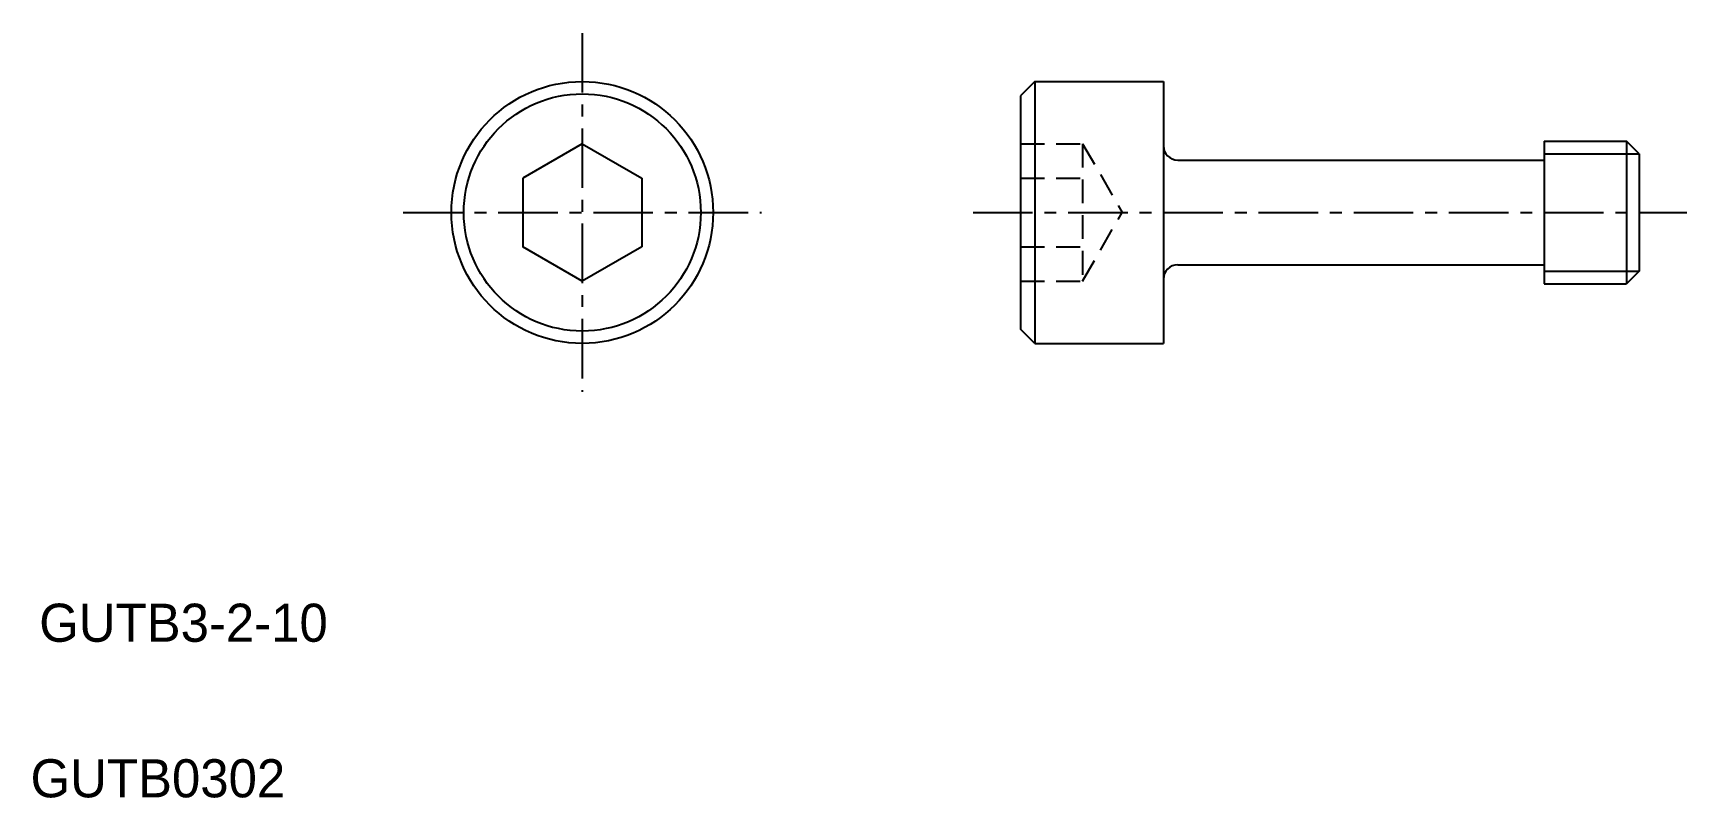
# Model space of a CAD drawing. Extents: x 90.7 to 125.5, y 129.8 to 145.9.
import ezdxf

# ---------------------------------------------------------------- set-up
doc = ezdxf.new("R2010")
doc.units = 0
doc.linetypes.add('CENTER', pattern=[2, 1.25, -0.25, 0.25, -0.25])
doc.linetypes.add('DASHED', pattern=[0.75, 0.5, -0.25])
doc.layers.get('0').update_dxf_attribs({"linetype": 'CONTINUOUS'})
doc.layers.add('CENTER', color=1, linetype='CENTER')

msp = doc.modelspace()

# ---------------------------------------------------------------- linework, layer by layer
at = {"color": 7, "linetype": 'CONTINUOUS'}
for p, q in [((111.791, 144.865), (111.491, 144.565)), ((111.491, 144.565), (111.491, 139.665)), ((111.791, 144.865), (111.791, 139.365)), ((111.791, 144.865), (114.491, 144.865)), ((114.491, 144.865), (114.491, 139.365)), ((102.281, 143.559), (101.031, 142.837)), ((102.281, 143.559), (103.531, 142.837)), ((122.491, 143.615), (122.491, 140.615)), ((122.491, 143.615), (124.221, 143.615)), ((124.221, 143.615), (124.221, 140.615)), ((124.491, 143.345), (124.221, 143.615)), ((114.791, 143.215), (122.491, 143.215)), ((124.491, 143.345), (124.491, 140.886)), ((101.031, 142.837), (101.031, 141.394)), ((103.531, 142.837), (103.531, 141.394)), ((102.281, 140.672), (101.031, 141.394)), ((103.531, 141.394), (102.281, 140.672)), ((114.791, 141.015), (122.491, 141.015)), ((124.491, 140.886), (124.221, 140.615)), ((122.491, 140.615), (124.221, 140.615)), ((111.791, 139.365), (111.491, 139.665)), ((111.791, 139.365), (114.491, 139.365))]:
    msp.add_line(p, q, dxfattribs=at)
at = {"color": 3, "linetype": 'DASHED'}
for p, q in [((111.491, 143.559), (112.791, 143.559)), ((112.791, 143.559), (112.791, 140.672)), ((112.791, 143.559), (113.625, 142.115)), ((111.491, 142.837), (112.791, 142.837)), ((112.791, 140.672), (113.625, 142.115)), ((111.491, 141.394), (112.791, 141.394)), ((111.491, 140.672), (112.791, 140.672))]:
    msp.add_line(p, q, dxfattribs=at)
at = {"color": 3, "linetype": 'CONTINUOUS'}
for p, q in [((122.491, 143.345), (124.491, 143.345)), ((122.491, 140.886), (124.491, 140.886))]:
    msp.add_line(p, q, dxfattribs=at)
at = {"color": 7, "linetype": 'CONTINUOUS'}
for radius in [2.75, 2.49]:
    msp.add_circle((102.281, 142.115), radius, dxfattribs=at)
for centre, start, end in [((114.791, 143.515), 180, 270), ((114.791, 140.715), 90, 180)]:
    msp.add_arc(centre, 0.3, start, end, dxfattribs=at)
at = {"layer": 'CENTER', "color": 1, "linetype": 'CENTER'}
for p, q in [((102.281, 145.881), (102.281, 138.349)), ((98.515, 142.115), (106.047, 142.115)), ((110.491, 142.115), (125.491, 142.115))]:
    msp.add_line(p, q, dxfattribs=at)

# ---------------------------------------------------------------- texts
at = {"color": 7, "linetype": 'CONTINUOUS'}
for s, p in [('GUTB3-2-10', (90.87, 133.101)), ('GUTB0302', (90.688, 129.835))]:
    msp.add_text(s, height=0.8, dxfattribs=at).set_placement(p)

doc.saveas('drawing.dxf')
